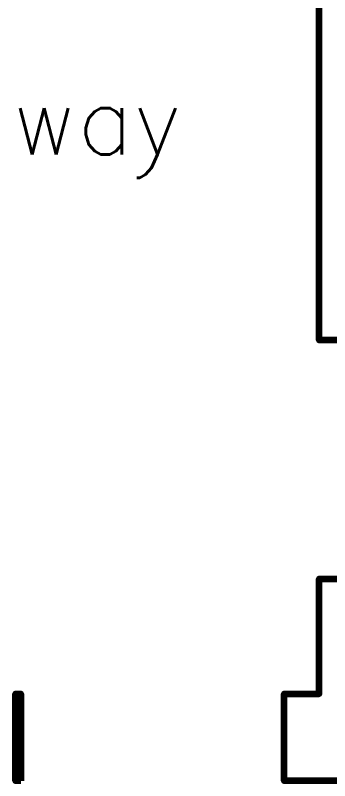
# Model space of a CAD drawing. Header units: metres. Extents: x -3.2 to 1.47, y -1.25 to 3.15.
# Drawn here: x -1.451 to -0.549, y -1.246 to 0.953 of the extents above; entities that cross this region are included whole.
import ezdxf
from ezdxf.enums import TextEntityAlignment as Align

# ---------------------------------------------------------------- set-up
doc = ezdxf.new("R2010")
doc.units = ezdxf.units.M
doc.header["$LTSCALE"] = 10
doc.layers.get('0').update_dxf_attribs({"linetype": 'CONTINUOUS', "lineweight": 100})
for name, color, linetype, lineweight in [('roomitems', 2, 'CONTINUOUS', 100), ('texts', 5, 'CONTINUOUS', 100), ('wallitems', 15, 'CONTINUOUS', 100), ('walls', 8, 'CONTINUOUS', 100), ('windows', 3, 'CONTINUOUS', 100)]:
    doc.layers.add(name, color=color, linetype=linetype, lineweight=lineweight)
doc.styles.get("Standard").update_dxf_attribs({"font": 'txt', "width": 0.75, "bigfont": 'bigfont.shx'})

# ---------------------------------------------------------------- blocks, each defined once
blk = doc.blocks.new('W-1-3')
at = {"color": 0}
for points, const_width in [([(-315.1, 60), (-378.1, 60)], 0.01), ([(-378.1, 60), (-378.1, 50)], 0.01), ([(-315.1, 60), (-378.1, 60)], 0.01), ([(-371.4, 60), (-378.1, 60)], 0.01), ([(-378.1, 60), (-378.1, 50)], 0.01), ([(-378.1, 50), (-378.1, 40)], 0.01), ([(-378.1, 50), (-378.1, 40)], 0.01), ([(-364.7, 60), (-371.4, 60)], 0.01), ([(-358.1, 60), (-364.7, 60)], 0.01), ([(-351.4, 60), (-358.1, 60)], 0.01), ([(-344.7, 60), (-351.4, 60)], 0.01), ([(-338.1, 60), (-344.7, 60)], 0.01), ([(-331.4, 60), (-338.1, 60)], 0.01), ([(-324.7, 60), (-331.4, 60)], 0.01), ([(-318.1, 60), (-324.7, 60)], 0.01), ([(-311.4, 60), (-318.1, 60)], 0.01), ([(-252, 60), (-315.1, 60)], 0.01), ([(-252, 60), (-315.1, 60)], 0.01), ([(-304.7, 60), (-311.4, 60)], 0.01), ([(-298.1, 60), (-304.7, 60)], 0.01), ([(-298.1, 60), (-298.1, 60)], 0.01), ([(-189, 60), (-252, 60)], 0.01), ([(-189, 60), (-252, 60)], 0.01), ([(-126, 60), (-189, 60)], 0.01), ([(-126, 60), (-189, 60)], 0.01), ([(-63, 60), (-126, 60)], 0.01), ([(-63, 60), (-126, 60)], 0.01), ([(0, 60), (-63, 60)], 0.01), ([(0, 60), (-63, 60)], 0.01), ([(63, 60), (0, 60)], 0.01), ([(63, 60), (0, 60)], 0.01), ([(126, 60), (63, 60)], 0.01), ([(126, 60), (63, 60)], 0.01), ([(189, 60), (126, 60)], 0.01), ([(189, 60), (126, 60)], 0.01), ([(252, 60), (189, 60)], 0.01), ([(252, 60), (189, 60)], 0.01), ([(315.1, 60), (252, 60)], 0.01), ([(315.1, 60), (252, 60)], 0.01), ([(304.7, 60), (298.1, 60)], 0.01), ([(311.4, 60), (304.7, 60)], 0.01), ([(318.1, 60), (311.4, 60)], 0.01), ([(378.1, 60), (315.1, 60)], 0.01), ([(378.1, 60), (315.1, 60)], 0.01), ([(324.7, 60), (318.1, 60)], 0.01), ([(331.4, 60), (324.7, 60)], 0.01), ([(338.1, 60), (331.4, 60)], 0.01), ([(344.7, 60), (338.1, 60)], 0.01), ([(351.4, 60), (344.7, 60)], 0.01), ([(358.1, 60), (351.4, 60)], 0.01), ([(364.7, 60), (358.1, 60)], 0.01), ([(371.4, 60), (364.7, 60)], 0.01), ([(378.1, 60), (371.4, 60)], 0.01), ([(378.1, 50), (378.1, 60)], 0.01), ([(378.1, 60), (378.1, 60)], 0.01), ([(378.1, 50), (378.1, 60)], 0.01), ([(378.1, 40), (378.1, 50)], 0.01), ([(378.1, 40), (378.1, 50)], 0.01), ([(-378.1, 40), (-378.1, 30)], 0.01), ([(-378.1, 40), (-378.1, 30)], 0.01), ([(-378.1, 30), (-378.1, 20)], 0.01), ([(-378.1, 30), (-378.1, 20)], 0.01), ([(378.1, 30), (378.1, 40)], 0.01), ([(378.1, 30), (378.1, 40)], 0.01), ([(378.1, 20), (378.1, 30)], 0.01), ([(378.1, 20), (378.1, 30)], 0.01), ([(-378.1, 20), (-378.1, 10)], 0.01), ([(-378.1, 20), (-378.1, 10)], 0.01), ([(-378.1, 10), (-378.1, 0)], 0.01), ([(-378.1, 10), (-378.1, 0)], 0.01), ([(-378.1, 0), (-378.1, -10)], 0.01), ([(-378.1, 0), (-378.1, 0)], 0.01), ([(-378.1, 0), (-315.1, 0)], 0.01), ([(-378.1, 0), (-378.1, -10)], 0.01), ([(-378.1, 0), (-378.1, 0)], 0.04), ([(-378.1, 0), (-371.4, 0)], 0.04), ([(-371.4, 0), (-364.7, 0)], 0.04), ([(-364.7, 0), (-358.1, 0)], 0.04), ([(-358.1, 0), (-351.4, 0)], 0.04), ([(-351.4, 0), (-344.7, 0)], 0.04), ([(-344.7, 0), (-338.1, 0)], 0.04), ([(-338.1, 0), (-331.4, 0)], 0.04), ([(-331.4, 0), (-324.7, 0)], 0.04), ([(-324.7, 0), (-318.1, 0)], 0.04), ([(-318.1, 0), (-311.4, 0)], 0.04), ([(-315.1, 0), (-252, 0)], 0.01), ([(-311.4, 0), (-304.7, 0)], 0.04), ([(-304.7, 0), (-298.1, 0)], 0.04), ([(-252, 0), (-189, 0)], 0.01), ([(-189, 0), (-126, 0)], 0.01), ([(-126, 0), (-63, 0)], 0.01), ([(-63, 0), (0, 0)], 0.01), ([(0, 0), (63, 0)], 0.01), ([(63, 0), (126, 0)], 0.01), ([(126, 0), (189, 0)], 0.01), ([(189, 0), (252, 0)], 0.01), ([(252, 0), (315.1, 0)], 0.01), ([(298.1, 0), (298.1, 0)], 0.04), ([(298.1, 0), (304.7, 0)], 0.04), ([(304.7, 0), (311.4, 0)], 0.04), ([(311.4, 0), (318.1, 0)], 0.04), ([(315.1, 0), (378.1, 0)], 0.01), ([(318.1, 0), (324.7, 0)], 0.04), ([(324.7, 0), (331.4, 0)], 0.04), ([(331.4, 0), (338.1, 0)], 0.04), ([(338.1, 0), (344.7, 0)], 0.04), ([(344.7, 0), (351.4, 0)], 0.04), ([(351.4, 0), (358.1, 0)], 0.04), ([(358.1, 0), (364.7, 0)], 0.04), ([(364.7, 0), (371.4, 0)], 0.04), ([(371.4, 0), (378.1, 0)], 0.04), ([(378.1, 10), (378.1, 20)], 0.01), ([(378.1, 10), (378.1, 20)], 0.01), ([(378.1, 0), (378.1, 10)], 0.01), ([(378.1, 0), (378.1, 10)], 0.01), ([(378.1, -10), (378.1, 0)], 0.01), ([(378.1, -10), (378.1, 0)], 0.01), ([(-378.1, -10), (-378.1, -20)], 0.01), ([(-378.1, -10), (-378.1, -20)], 0.01), ([(-378.1, -20), (-378.1, -30)], 0.01), ([(-378.1, -20), (-378.1, -30)], 0.01), ([(378.1, -20), (378.1, -10)], 0.01), ([(378.1, -20), (378.1, -10)], 0.01), ([(378.1, -30), (378.1, -20)], 0.01), ([(378.1, -30), (378.1, -20)], 0.01), ([(-378.1, -30), (-378.1, -40)], 0.01), ([(-378.1, -30), (-378.1, -40)], 0.01), ([(-378.1, -40), (-378.1, -50)], 0.01), ([(-378.1, -40), (-378.1, -50)], 0.01), ([(378.1, -40), (378.1, -30)], 0.01), ([(378.1, -40), (378.1, -30)], 0.01), ([(378.1, -50), (378.1, -40)], 0.01), ([(378.1, -50), (378.1, -40)], 0.01), ([(-378.1, -50), (-378.1, -60)], 0.01), ([(-378.1, -50), (-378.1, -60)], 0.01), ([(-378.1, -60), (-378.1, -60)], 0.01), ([(-378.1, -60), (-315.1, -60)], 0.01), ([(-378.1, -60), (-378.1, -60)], 0.01), ([(-378.1, -60), (-378.1, -60)], 0.01), ([(-378.1, -60), (-378.1, -60)], 0.01), ([(-378.1, -60), (-378.1, -60)], 0.01), ([(-378.1, -60), (-378.1, -60)], 0.01), ([(-378.1, -60), (-378.1, -60)], 0.01), ([(-378.1, -60), (-378.1, -60)], 0.01), ([(-378.1, -60), (-378.1, -60)], 0.01), ([(-378.1, -60), (-378.1, -60)], 0.01), ([(-378.1, -60), (-378.1, -60)], 0.01), ([(-378.1, -60), (-378.1, -60)], 0.01), ([(-378.1, -60), (-378.1, -60)], 0.01), ([(-378.1, -60), (-378.1, -60)], 0.01), ([(-378.1, -60), (-378.1, -60)], 0.01), ([(-378.1, -60), (-378.1, -60)], 0.01), ([(-378.1, -60), (-315.1, -60)], 0.01), ([(-378.1, -60), (-371.4, -60)], 0.01), ([(-371.4, -60), (-364.7, -60)], 0.01), ([(-364.7, -60), (-358.1, -60)], 0.01), ([(-358.1, -60), (-351.4, -60)], 0.01), ([(-351.4, -60), (-344.7, -60)], 0.01), ([(-344.7, -60), (-338.1, -60)], 0.01), ([(-338.1, -60), (-331.4, -60)], 0.01), ([(-331.4, -60), (-324.7, -60)], 0.01), ([(-324.7, -60), (-318.1, -60)], 0.01), ([(-318.1, -60), (-311.4, -60)], 0.01), ([(-315.1, -60), (-252, -60)], 0.01), ([(-315.1, -60), (-252, -60)], 0.01), ([(-311.4, -60), (-304.7, -60)], 0.01), ([(-304.7, -60), (-298.1, -60)], 0.01), ([(-252, -60), (-189, -60)], 0.01), ([(-252, -60), (-189, -60)], 0.01), ([(-189, -60), (-126, -60)], 0.01), ([(-189, -60), (-126, -60)], 0.01), ([(-126, -60), (-63, -60)], 0.01), ([(-126, -60), (-63, -60)], 0.01), ([(-63, -60), (0, -60)], 0.01), ([(-63, -60), (0, -60)], 0.01), ([(0, -60), (63, -60)], 0.01), ([(0, -60), (63, -60)], 0.01), ([(63, -60), (126, -60)], 0.01), ([(63, -60), (126, -60)], 0.01), ([(126, -60), (189, -60)], 0.01), ([(126, -60), (189, -60)], 0.01), ([(189, -60), (252, -60)], 0.01), ([(189, -60), (252, -60)], 0.01), ([(252, -60), (315.1, -60)], 0.01), ([(252, -60), (315.1, -60)], 0.01), ([(298.1, -60), (298.1, -60)], 0.01), ([(298.1, -60), (304.7, -60)], 0.01), ([(304.7, -60), (311.4, -60)], 0.01), ([(311.4, -60), (318.1, -60)], 0.01), ([(315.1, -60), (378.1, -60)], 0.01), ([(315.1, -60), (378.1, -60)], 0.01), ([(318.1, -60), (324.7, -60)], 0.01), ([(324.7, -60), (331.4, -60)], 0.01), ([(331.4, -60), (338.1, -60)], 0.01), ([(338.1, -60), (344.7, -60)], 0.01), ([(344.7, -60), (351.4, -60)], 0.01), ([(351.4, -60), (358.1, -60)], 0.01), ([(358.1, -60), (364.7, -60)], 0.01), ([(364.7, -60), (371.4, -60)], 0.01), ([(371.4, -60), (378.1, -60)], 0.01), ([(378.1, -60), (378.1, -50)], 0.01), ([(378.1, -60), (378.1, -50)], 0.01)]:
    blk.add_lwpolyline(points, dxfattribs=dict(at, const_width=const_width))
blk = doc.blocks.new('W-1-6')
at = {"color": 0, "const_width": 0.01}
for points in [[(-382, -97.6), (-382, -63.5)], [(-382, -63.5), (-318.4, -63.5)], [(-318.4, -63.5), (-254.7, -63.5)], [(-254.7, -63.5), (-191, -63.5)], [(-191, -63.5), (-127.3, -63.5)], [(-127.3, -63.5), (-63.7, -63.5)], [(-63.7, -63.5), (0, -63.5)], [(0, -63.5), (63.7, -63.5)], [(63.7, -63.5), (127.3, -63.5)], [(127.3, -63.5), (191, -63.5)], [(191, -63.5), (254.7, -63.5)], [(254.7, -63.5), (318.4, -63.5)], [(318.4, -63.5), (382, -63.5)], [(382, -63.5), (382, -97.6)], [(-382, -131.6), (-382, -97.6)], [(382, -97.6), (382, -131.6)], [(-382, -165.6), (-382, -131.6)], [(382, -131.6), (382, -165.6)], [(-382, -199.7), (-382, -165.6)], [(382, -165.6), (382, -199.7)], [(-382, -233.7), (-382, -199.7)], [(382, -199.7), (382, -233.7)], [(-382, -267.8), (-382, -233.7)], [(382, -233.7), (382, -267.8)], [(-382, -301.8), (-382, -267.8)], [(382, -267.8), (382, -301.8)], [(-382, -335.9), (-382, -301.8)], [(382, -301.8), (382, -335.9)], [(-382, -369.9), (-382, -335.9)], [(382, -335.9), (382, -369.9)], [(-382, -403.9), (-382, -369.9)], [(382, -369.9), (382, -403.9)], [(-382, -438), (-382, -403.9)], [(382, -403.9), (382, -438)], [(-382, -472), (-382, -438)], [(382, -438), (382, -472)], [(-318.4, -472), (-382, -472)], [(-382, -473.2), (-382, -472)], [(-382, -472), (-318.4, -472)], [(-382, -474.4), (-382, -473.2)], [(-382, -475.5), (-382, -474.4)], [(-382, -476.7), (-382, -475.5)], [(-382, -477.9), (-382, -476.7)], [(-382, -479.1), (-382, -477.9)], [(-382, -480.2), (-382, -479.1)], [(-382, -481.4), (-382, -480.2)], [(-382, -482.6), (-382, -481.4)], [(-382, -483.8), (-382, -482.6)], [(-382, -484.9), (-382, -483.8)], [(-254.7, -472), (-318.4, -472)], [(-318.4, -472), (-254.7, -472)], [(-191, -472), (-254.7, -472)], [(-254.7, -472), (-191, -472)], [(-127.3, -472), (-191, -472)], [(-191, -472), (-127.3, -472)], [(-63.7, -472), (-127.3, -472)], [(-127.3, -472), (-63.7, -472)], [(0, -472), (-63.7, -472)], [(-63.7, -472), (0, -472)], [(63.7, -472), (0, -472)], [(0, -472), (63.7, -472)], [(0, -473.2), (0, -472)], [(0, -474.4), (0, -473.2)], [(0, -475.5), (0, -474.4)], [(0, -476.7), (0, -475.5)], [(0, -477.9), (0, -476.7)], [(0, -479.1), (0, -477.9)], [(0, -480.2), (0, -479.1)], [(0, -481.4), (0, -480.2)], [(0, -482.6), (0, -481.4)], [(0, -483.8), (0, -482.6)], [(0, -484.9), (0, -483.8)], [(127.3, -472), (63.7, -472)], [(63.7, -472), (127.3, -472)], [(191, -472), (127.3, -472)], [(127.3, -472), (191, -472)], [(254.7, -472), (191, -472)], [(191, -472), (254.7, -472)], [(318.4, -472), (254.7, -472)], [(254.7, -472), (318.4, -472)], [(382, -472), (318.4, -472)], [(318.4, -472), (382, -472)], [(382, -472), (382, -472)], [(382, -472), (382, -472)], [(382, -472), (382, -472)], [(382, -472), (382, -473.2)], [(382, -473.2), (382, -474.4)], [(382, -474.4), (382, -475.5)], [(382, -475.5), (382, -476.7)], [(382, -476.7), (382, -477.9)], [(382, -477.9), (382, -479.1)], [(382, -479.1), (382, -480.2)], [(382, -480.2), (382, -481.4)], [(382, -481.4), (382, -482.6)], [(382, -482.6), (382, -483.8)], [(382, -483.8), (382, -484.9)], [(-382, -486.1), (-382, -484.9)], [(-318.4, -486.1), (-382, -486.1)], [(-254.7, -486.1), (-318.4, -486.1)], [(-191, -486.1), (-254.7, -486.1)], [(-127.3, -486.1), (-191, -486.1)], [(-63.7, -486.1), (-127.3, -486.1)], [(0, -486.1), (-63.7, -486.1)], [(0, -486.1), (0, -484.9)], [(63.7, -486.1), (0, -486.1)], [(0, -486.1), (0, -486.1)], [(127.3, -486.1), (63.7, -486.1)], [(191, -486.1), (127.3, -486.1)], [(254.7, -486.1), (191, -486.1)], [(318.4, -486.1), (254.7, -486.1)], [(382, -486.1), (318.4, -486.1)], [(382, -484.9), (382, -486.1)], [(382, -486.1), (382, -486.1)], [(382, -486.1), (382, -486.1)], [(382, -486.1), (382, -486.1)]]:
    blk.add_lwpolyline(points, dxfattribs=at)
blk = doc.blocks.new('F-1-0')
at = {"color": 0, "const_width": 0.01}
for points in [[(-806, 252.4), (-806, 252.4)], [(-806, 252.4), (-671.7, 252.4)], [(-806, 211.8), (-806, 252.4)], [(-806, 252.4), (-806, 252.4)], [(-806, 252.4), (-806, 252.4)], [(-671.7, 252.4), (-537.3, 252.4)], [(-537.3, 252.4), (-403, 252.4)], [(-403, 252.4), (-268.7, 252.4)], [(-268.7, 252.4), (-134.3, 252.4)], [(-134.3, 252.4), (0, 252.4)], [(0, 252.4), (134.3, 252.4)], [(134.3, 252.4), (268.7, 252.4)], [(268.7, 252.4), (403, 252.4)], [(403, 252.4), (537.3, 252.4)], [(537.3, 252.4), (671.7, 252.4)], [(671.7, 252.4), (806, 252.4)], [(806, 252.4), (806, 211.8)], [(-806, 171.1), (-806, 211.8)], [(806, 211.8), (806, 171.1)], [(-806, 130.4), (-806, 171.1)], [(806, 171.1), (806, 130.4)], [(-806, 89.8), (-806, 130.4)], [(806, 130.4), (806, 89.8)], [(-806, 49.1), (-806, 89.8)], [(806, 89.8), (806, 49.1)], [(-806, 8.4), (-806, 49.1)], [(806, 49.1), (806, 8.4)], [(-806, -32.3), (-806, 8.4)], [(806, 8.4), (806, -32.3)], [(-806, -72.9), (-806, -32.3)], [(806, -32.3), (806, -72.9)], [(-806, -113.6), (-806, -72.9)], [(806, -72.9), (806, -113.6)], [(-806, -154.3), (-806, -113.6)], [(806, -113.6), (806, -154.3)], [(-806, -194.9), (-806, -154.3)], [(806, -154.3), (806, -194.9)], [(-806, -235.6), (-806, -194.9)], [(806, -194.9), (806, -235.6)], [(-671.7, -235.6), (-806, -235.6)], [(-806, -235.6), (-806, -235.6)], [(-806, -235.6), (-671.7, -235.6)], [(-806, -237), (-806, -235.6)], [(-806, -235.6), (-806, -235.6)], [(-806, -235.6), (-806, -235.6)], [(-806, -238.4), (-806, -237)], [(-806, -239.8), (-806, -238.4)], [(-806, -241.2), (-806, -239.8)], [(-806, -242.6), (-806, -241.2)], [(-537.3, -235.6), (-671.7, -235.6)], [(-671.7, -235.6), (-537.3, -235.6)], [(-403, -235.6), (-537.3, -235.6)], [(-537.3, -235.6), (-403, -235.6)], [(-268.7, -235.6), (-403, -235.6)], [(-403, -235.6), (-268.7, -235.6)], [(-134.3, -235.6), (-268.7, -235.6)], [(-268.7, -235.6), (-134.3, -235.6)], [(0, -235.6), (-134.3, -235.6)], [(-134.3, -235.6), (0, -235.6)], [(134.3, -235.6), (0, -235.6)], [(0, -235.6), (134.3, -235.6)], [(0, -237), (0, -235.6)], [(0, -238.4), (0, -237)], [(0, -239.8), (0, -238.4)], [(0, -241.2), (0, -239.8)], [(0, -242.6), (0, -241.2)], [(268.7, -235.6), (134.3, -235.6)], [(134.3, -235.6), (268.7, -235.6)], [(403, -235.6), (268.7, -235.6)], [(268.7, -235.6), (403, -235.6)], [(537.3, -235.6), (403, -235.6)], [(403, -235.6), (537.3, -235.6)], [(671.7, -235.6), (537.3, -235.6)], [(537.3, -235.6), (671.7, -235.6)], [(806, -235.6), (671.7, -235.6)], [(671.7, -235.6), (806, -235.6)], [(806, -235.6), (806, -237)], [(806, -237), (806, -238.4)], [(806, -238.4), (806, -239.8)], [(806, -239.8), (806, -241.2)], [(806, -241.2), (806, -242.6)], [(-806, -244), (-806, -242.6)], [(-806, -245.4), (-806, -244)], [(-806, -246.8), (-806, -245.4)], [(-806, -248.2), (-806, -246.8)], [(-806, -249.6), (-806, -248.2)], [(-806, -251), (-806, -249.6)], [(-806, -252.4), (-806, -251)], [(-671.7, -252.4), (-806, -252.4)], [(-537.3, -252.4), (-671.7, -252.4)], [(-403, -252.4), (-537.3, -252.4)], [(-268.7, -252.4), (-403, -252.4)], [(-134.3, -252.4), (-268.7, -252.4)], [(0, -252.4), (-134.3, -252.4)], [(-109.6, -263.2), (-109.5, -263.1)], [(-109.6, -263.3), (-109.6, -263.2)], [(-109.6, -263.4), (-109.6, -263.3)], [(-109.6, -264.2), (-109.6, -263.4)], [(-109.5, -263.1), (-109.4, -263)], [(-109.4, -263), (-109.3, -262.9)], [(-109.3, -262.9), (-109.1, -262.8)], [(-109.1, -262.8), (-109, -262.7)], [(-109, -262.7), (-108.8, -262.7)], [(-108.8, -262.7), (-108.6, -262.6)], [(-108.6, -262.6), (-108.4, -262.6)], [(-108.4, -262.6), (-108.2, -262.6)], [(-108.2, -262.6), (-108, -262.5)], [(-108, -262.5), (-108, -262.5)], [(-108, -262.5), (-106.3, -262.5)], [(-108, -262.5), (-108, -262.5)], [(-108, -262.5), (-108, -262.5)], [(-108, -262.5), (-108, -262.5)], [(-108, -262.5), (-108, -262.5)], [(-108, -262.5), (-108, -262.5)], [(-108, -262.5), (-108, -262.5)], [(-108, -262.5), (-108, -262.5)], [(-108, -262.5), (-108, -262.5)], [(-108, -262.5), (-108, -262.5)], [(-108, -262.5), (-108, -262.5)], [(-108, -262.5), (-108, -262.5)], [(-108, -262.5), (-108, -262.5)], [(-108, -262.5), (-108, -262.5)], [(-108, -262.5), (-108, -262.5)], [(-106.4, -252.4), (-106.4, -252.4)], [(-106.4, -252.4), (-105, -252.4)], [(-106.4, -253.3), (-106.4, -252.4)], [(-106.4, -252.4), (-106.4, -252.4)], [(-106.4, -252.4), (-106.4, -252.4)], [(-106.4, -254.1), (-106.4, -253.3)], [(-106.4, -255), (-106.4, -254.1)], [(-106.4, -255.8), (-106.4, -255)], [(-106.4, -256.7), (-106.4, -255.8)], [(-106.4, -257.5), (-106.4, -256.7)], [(-106.4, -258.3), (-106.4, -257.5)], [(-106.4, -259.2), (-106.4, -258.3)], [(-106.4, -260), (-106.4, -259.2)], [(-106.4, -260.9), (-106.4, -260)], [(-106.4, -261.7), (-106.4, -260.9)], [(-106.4, -262.5), (-106.4, -261.7)], [(-105, -262.5), (-106.4, -262.5)], [(-106.3, -262.5), (-104.5, -262.5)], [(-105, -252.4), (-103.7, -252.4)], [(-103.7, -262.5), (-105, -262.5)], [(-104.5, -262.5), (-102.8, -262.5)], [(-103.7, -252.4), (-102.4, -252.4)], [(-102.4, -262.5), (-103.7, -262.5)], [(-102.8, -262.5), (-101, -262.5)], [(-102.4, -252.4), (-101, -252.4)], [(-101, -262.5), (-102.4, -262.5)], [(-101, -252.4), (-99.7, -252.4)], [(-99.7, -262.5), (-101, -262.5)], [(-101, -262.5), (-99.3, -262.5)], [(-99.7, -252.4), (-98.3, -252.4)], [(-98.3, -262.5), (-99.7, -262.5)], [(-99.3, -262.5), (-97.5, -262.5)], [(-98.3, -252.4), (-97, -252.4)], [(-97, -262.5), (-98.3, -262.5)], [(-97.5, -262.5), (-95.8, -262.5)], [(-97, -252.4), (-95.6, -252.4)], [(-95.6, -262.5), (-97, -262.5)], [(-95.8, -262.5), (-94, -262.5)], [(-95.6, -252.4), (-94.3, -252.4)], [(-94.3, -262.5), (-95.6, -262.5)], [(-94.3, -252.4), (-93, -252.4)], [(-93, -262.5), (-94.3, -262.5)], [(-94, -262.5), (-92.3, -262.5)], [(-93, -252.4), (-91.6, -252.4)], [(-91.6, -262.5), (-93, -262.5)], [(-92.3, -262.5), (-90.5, -262.5)], [(-91.6, -252.4), (-90.3, -252.4)], [(-90.3, -262.5), (-91.6, -262.5)], [(-90.5, -262.5), (-88.8, -262.5)], [(-90.3, -252.4), (-90.3, -253.3)], [(-90.3, -253.3), (-90.3, -254.1)], [(-90.3, -254.1), (-90.3, -255)], [(-90.3, -255), (-90.3, -255.8)], [(-90.3, -255.8), (-90.3, -256.7)], [(-90.3, -256.7), (-90.3, -257.5)], [(-90.3, -257.5), (-90.3, -258.3)], [(-90.3, -258.3), (-90.3, -259.2)], [(-90.3, -259.2), (-90.3, -260)], [(-90.3, -260), (-90.3, -260.9)], [(-90.3, -260.9), (-90.3, -261.7)], [(-90.3, -261.7), (-90.3, -262.5)], [(-88.8, -262.5), (-87, -262.5)], [(-87, -262.5), (-86.8, -262.6)], [(-86.8, -262.6), (-86.6, -262.6)], [(-86.6, -262.6), (-86.4, -262.6)], [(-86.4, -262.6), (-86.2, -262.7)], [(-86.2, -262.7), (-86.1, -262.7)], [(-86.1, -262.7), (-85.9, -262.8)], [(-85.9, -262.8), (-85.8, -262.9)], [(-85.8, -262.9), (-85.7, -263)], [(-85.7, -263), (-85.6, -263.1)], [(-85.6, -263.1), (-85.5, -263.2)], [(-85.5, -263.2), (-85.5, -263.3)], [(-85.5, -263.3), (-85.4, -263.4)], [(-85.4, -263.4), (-85.4, -264.2)], [(0, -244), (0, -242.6)], [(0, -245.4), (0, -244)], [(0, -246.8), (0, -245.4)], [(0, -248.2), (0, -246.8)], [(0, -249.6), (0, -248.2)], [(0, -251), (0, -249.6)], [(0, -252.4), (0, -251)], [(134.3, -252.4), (0, -252.4)], [(0, -252.4), (0, -252.4)], [(85.5, -263.3), (85.5, -263.2)], [(85.4, -263.4), (85.5, -263.3)], [(85.4, -264.2), (85.4, -263.4)], [(85.5, -263.2), (85.6, -263.1)], [(85.6, -263.1), (85.7, -263)], [(85.7, -263), (85.8, -262.9)], [(85.8, -262.9), (85.9, -262.8)], [(85.9, -262.8), (86.1, -262.7)], [(86.1, -262.7), (86.2, -262.7)], [(86.2, -262.7), (86.4, -262.6)], [(86.4, -262.6), (86.6, -262.6)], [(86.6, -262.6), (86.8, -262.6)], [(86.8, -262.6), (87, -262.5)], [(87, -262.5), (87, -262.5)], [(87, -262.5), (88.8, -262.5)], [(87, -262.5), (87, -262.5)], [(87, -262.5), (87, -262.5)], [(87, -262.5), (87, -262.5)], [(87, -262.5), (87, -262.5)], [(87, -262.5), (87, -262.5)], [(87, -262.5), (87, -262.5)], [(87, -262.5), (87, -262.5)], [(87, -262.5), (87, -262.5)], [(87, -262.5), (87, -262.5)], [(87, -262.5), (87, -262.5)], [(87, -262.5), (87, -262.5)], [(87, -262.5), (87, -262.5)], [(87, -262.5), (87, -262.5)], [(87, -262.5), (87, -262.5)], [(88.8, -262.5), (90.5, -262.5)], [(90.3, -252.4), (90.3, -252.4)], [(90.3, -252.4), (91.6, -252.4)], [(90.3, -253.3), (90.3, -252.4)], [(90.3, -252.4), (90.3, -252.4)], [(90.3, -252.4), (90.3, -252.4)], [(90.3, -254.1), (90.3, -253.3)], [(90.3, -255), (90.3, -254.1)], [(90.3, -255.8), (90.3, -255)], [(90.3, -256.7), (90.3, -255.8)], [(90.3, -257.5), (90.3, -256.7)], [(90.3, -258.3), (90.3, -257.5)], [(90.3, -259.2), (90.3, -258.3)], [(90.3, -260), (90.3, -259.2)], [(90.3, -260.9), (90.3, -260)], [(90.3, -261.7), (90.3, -260.9)], [(90.3, -262.5), (90.3, -261.7)], [(91.6, -262.5), (90.3, -262.5)], [(90.5, -262.5), (92.3, -262.5)], [(91.6, -252.4), (93, -252.4)], [(93, -262.5), (91.6, -262.5)], [(92.3, -262.5), (94, -262.5)], [(93, -252.4), (94.3, -252.4)], [(94.3, -262.5), (93, -262.5)], [(94, -262.5), (95.8, -262.5)], [(94.3, -252.4), (95.6, -252.4)], [(95.6, -262.5), (94.3, -262.5)], [(95.6, -252.4), (97, -252.4)], [(97, -262.5), (95.6, -262.5)], [(95.8, -262.5), (97.5, -262.5)], [(97, -252.4), (98.3, -252.4)], [(98.3, -262.5), (97, -262.5)], [(97.5, -262.5), (99.3, -262.5)], [(98.3, -252.4), (99.7, -252.4)], [(99.7, -262.5), (98.3, -262.5)], [(99.3, -262.5), (101, -262.5)], [(99.7, -252.4), (101, -252.4)], [(101, -262.5), (99.7, -262.5)], [(101, -252.4), (102.4, -252.4)], [(102.4, -262.5), (101, -262.5)], [(101, -262.5), (102.8, -262.5)], [(102.4, -252.4), (103.7, -252.4)], [(103.7, -262.5), (102.4, -262.5)], [(102.8, -262.5), (104.5, -262.5)], [(103.7, -252.4), (105, -252.4)], [(105, -262.5), (103.7, -262.5)], [(104.5, -262.5), (106.3, -262.5)], [(105, -252.4), (106.4, -252.4)], [(106.4, -262.5), (105, -262.5)], [(106.3, -262.5), (108, -262.5)], [(106.4, -252.4), (106.4, -253.3)], [(106.4, -253.3), (106.4, -254.1)], [(106.4, -254.1), (106.4, -255)], [(106.4, -255), (106.4, -255.8)], [(106.4, -255.8), (106.4, -256.7)], [(106.4, -256.7), (106.4, -257.5)], [(106.4, -257.5), (106.4, -258.3)], [(106.4, -258.3), (106.4, -259.2)], [(106.4, -259.2), (106.4, -260)], [(106.4, -260), (106.4, -260.9)], [(106.4, -260.9), (106.4, -261.7)], [(106.4, -261.7), (106.4, -262.5)], [(108, -262.5), (108.2, -262.6)], [(108.2, -262.6), (108.4, -262.6)], [(108.4, -262.6), (108.6, -262.6)], [(108.6, -262.6), (108.8, -262.7)], [(108.8, -262.7), (109, -262.7)], [(109, -262.7), (109.1, -262.8)], [(109.1, -262.8), (109.3, -262.9)], [(109.3, -262.9), (109.4, -263)], [(109.4, -263), (109.5, -263.1)], [(109.5, -263.1), (109.6, -263.2)], [(109.6, -263.2), (109.6, -263.3)], [(109.6, -263.3), (109.6, -263.4)], [(109.6, -263.4), (109.6, -264.2)], [(268.7, -252.4), (134.3, -252.4)], [(403, -252.4), (268.7, -252.4)], [(537.3, -252.4), (403, -252.4)], [(671.7, -252.4), (537.3, -252.4)], [(806, -252.4), (671.7, -252.4)], [(806, -242.6), (806, -244)], [(806, -244), (806, -245.4)], [(806, -245.4), (806, -246.8)], [(806, -246.8), (806, -248.2)], [(806, -248.2), (806, -249.6)], [(806, -249.6), (806, -251)], [(806, -251), (806, -252.4)], [(-109.6, -265.1), (-109.6, -264.2)], [(-109.6, -265.9), (-109.6, -265.1)], [(-109.6, -266.8), (-109.6, -265.9)], [(-109.6, -267.6), (-109.6, -266.8)], [(-109.6, -268.4), (-109.6, -267.6)], [(-109.6, -269.3), (-109.6, -268.4)], [(-109.6, -270.1), (-109.6, -269.3)], [(-109.6, -271), (-109.6, -270.1)], [(-109.6, -271.8), (-109.6, -271)], [(-109.6, -272.6), (-109.6, -271.8)], [(-109.6, -273.5), (-109.6, -272.6)], [(-109.6, -273.6), (-109.6, -273.5)], [(-109.6, -273.7), (-109.6, -273.6)], [(-109.5, -273.8), (-109.6, -273.7)], [(-109.4, -273.9), (-109.5, -273.8)], [(-109.3, -274), (-109.4, -273.9)], [(-109.1, -274.1), (-109.3, -274)], [(-109, -274.1), (-109.1, -274.1)], [(-108.8, -274.2), (-109, -274.1)], [(-108.6, -274.3), (-108.8, -274.2)], [(-108.4, -274.3), (-108.6, -274.3)], [(-108.2, -274.3), (-108.4, -274.3)], [(-108, -274.3), (-108.2, -274.3)], [(-106.3, -274.3), (-108, -274.3)], [(-104.5, -274.3), (-106.3, -274.3)], [(-102.8, -274.3), (-104.5, -274.3)], [(-101, -274.3), (-102.8, -274.3)], [(-99.3, -274.3), (-101, -274.3)], [(-97.5, -274.3), (-99.3, -274.3)], [(-95.8, -274.3), (-97.5, -274.3)], [(-94, -274.3), (-95.8, -274.3)], [(-92.3, -274.3), (-94, -274.3)], [(-90.5, -274.3), (-92.3, -274.3)], [(-88.8, -274.3), (-90.5, -274.3)], [(-87, -274.3), (-88.8, -274.3)], [(-86.8, -274.3), (-87, -274.3)], [(-86.6, -274.3), (-86.8, -274.3)], [(-86.4, -274.3), (-86.6, -274.3)], [(-86.2, -274.2), (-86.4, -274.3)], [(-86.1, -274.1), (-86.2, -274.2)], [(-85.9, -274.1), (-86.1, -274.1)], [(-85.8, -274), (-85.9, -274.1)], [(-85.7, -273.9), (-85.8, -274)], [(-85.6, -273.8), (-85.7, -273.9)], [(-85.5, -273.7), (-85.6, -273.8)], [(-85.4, -273.5), (-85.5, -273.6)], [(-85.5, -273.6), (-85.5, -273.7)], [(-85.4, -264.2), (-85.4, -265.1)], [(-85.4, -265.1), (-85.4, -265.9)], [(-85.4, -265.9), (-85.4, -266.8)], [(-85.4, -266.8), (-85.4, -267.6)], [(-85.4, -267.6), (-85.4, -268.4)], [(-85.4, -268.4), (-85.4, -269.3)], [(-85.4, -269.3), (-85.4, -270.1)], [(-85.4, -270.1), (-85.4, -271)], [(-85.4, -271), (-85.4, -271.8)], [(-85.4, -271.8), (-85.4, -272.6)], [(-85.4, -272.6), (-85.4, -273.5)], [(85.4, -265.1), (85.4, -264.2)], [(85.4, -265.9), (85.4, -265.1)], [(85.4, -266.8), (85.4, -265.9)], [(85.4, -267.6), (85.4, -266.8)], [(85.4, -268.4), (85.4, -267.6)], [(85.4, -269.3), (85.4, -268.4)], [(85.4, -270.1), (85.4, -269.3)], [(85.4, -271), (85.4, -270.1)], [(85.4, -271.8), (85.4, -271)], [(85.4, -272.6), (85.4, -271.8)], [(85.4, -273.5), (85.4, -272.6)], [(85.5, -273.6), (85.4, -273.5)], [(85.5, -273.7), (85.5, -273.6)], [(85.6, -273.8), (85.5, -273.7)], [(85.7, -273.9), (85.6, -273.8)], [(85.8, -274), (85.7, -273.9)], [(85.9, -274.1), (85.8, -274)], [(86.1, -274.1), (85.9, -274.1)], [(86.2, -274.2), (86.1, -274.1)], [(86.4, -274.3), (86.2, -274.2)], [(86.6, -274.3), (86.4, -274.3)], [(86.8, -274.3), (86.6, -274.3)], [(87, -274.3), (86.8, -274.3)], [(88.8, -274.3), (87, -274.3)], [(90.5, -274.3), (88.8, -274.3)], [(92.3, -274.3), (90.5, -274.3)], [(94, -274.3), (92.3, -274.3)], [(95.8, -274.3), (94, -274.3)], [(97.5, -274.3), (95.8, -274.3)], [(99.3, -274.3), (97.5, -274.3)], [(101, -274.3), (99.3, -274.3)], [(102.8, -274.3), (101, -274.3)], [(104.5, -274.3), (102.8, -274.3)], [(106.3, -274.3), (104.5, -274.3)], [(108, -274.3), (106.3, -274.3)], [(108.2, -274.3), (108, -274.3)], [(108.4, -274.3), (108.2, -274.3)], [(108.6, -274.3), (108.4, -274.3)], [(108.8, -274.2), (108.6, -274.3)], [(109, -274.1), (108.8, -274.2)], [(109.1, -274.1), (109, -274.1)], [(109.3, -274), (109.1, -274.1)], [(109.4, -273.9), (109.3, -274)], [(109.5, -273.8), (109.4, -273.9)], [(109.6, -273.7), (109.5, -273.8)], [(109.6, -264.2), (109.6, -265.1)], [(109.6, -265.1), (109.6, -265.9)], [(109.6, -265.9), (109.6, -266.8)], [(109.6, -266.8), (109.6, -267.6)], [(109.6, -267.6), (109.6, -268.4)], [(109.6, -268.4), (109.6, -269.3)], [(109.6, -269.3), (109.6, -270.1)], [(109.6, -270.1), (109.6, -271)], [(109.6, -271), (109.6, -271.8)], [(109.6, -271.8), (109.6, -272.6)], [(109.6, -272.6), (109.6, -273.5)], [(109.6, -273.5), (109.6, -273.6)], [(109.6, -273.6), (109.6, -273.7)]]:
    blk.add_lwpolyline(points, dxfattribs=at)

msp = doc.modelspace()

# ---------------------------------------------------------------- linework, layer by layer
at = {"layer": 'walls'}
for points in [[(-0.329, 0.418), (1.469, 0.418), (1.469, -1.246), (-0.68, -1.246), (-0.68, -0.996), (-0.579, -0.996), (-0.579, -0.666), (-0.459, -0.666), (-0.459, -0.996), (1.219, -0.996), (1.219, 0.168), (-0.459, 0.168), (-0.459, 0.02), (-0.579, 0.02), (-0.579, 1.885), (-1.074, 1.885), (-1.074, 2.135), (-0.329, 2.135)], [(-1.436, -1.246), (-1.451, -1.246), (-1.451, -0.996), (-1.436, -0.996)]]:
    msp.add_lwpolyline(points, close=True, dxfattribs=at)

# ---------------------------------------------------------------- block references
at = {"layer": 'roomitems', "xscale": 0.001, "yscale": 0.001, "rotation": -90.00021046}
msp.add_blockref('F-1-0', (-0.8315, 0.8455), dxfattribs=at)
at = {"layer": 'wallitems', "xscale": 0.001, "yscale": 0.001, "rotation": -89.99940351}
msp.add_blockref('W-1-6', (-0.519, 0.456), dxfattribs=at)
at = {"layer": 'windows', "xscale": 0.001, "yscale": 0.001, "rotation": 179.99879011}
msp.add_blockref('W-1-3', (-1.0582, -1.0564), dxfattribs=at)

# ---------------------------------------------------------------- texts
at = {"layer": 'texts'}
msp.add_text('Hallway', height=0.2, dxfattribs=at).set_placement((-1.463, 0.6531), align=Align.MIDDLE_CENTER)

doc.saveas('drawing.dxf')
